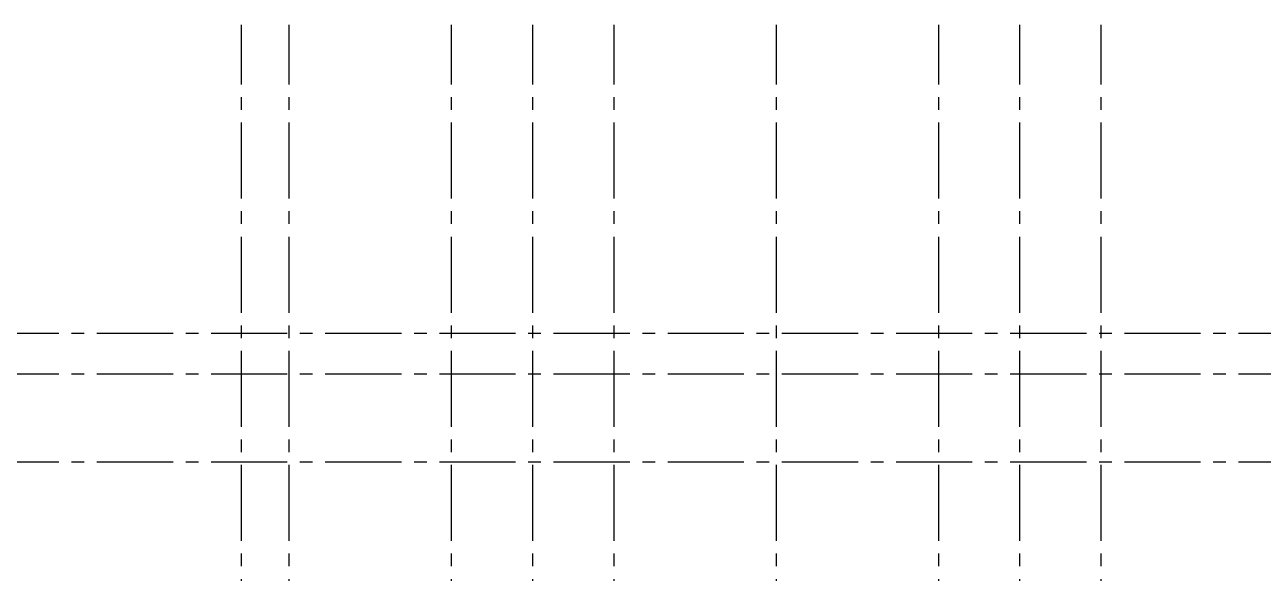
# Model space of a CAD drawing. Extents: x 692141 to 693595, y 1492301 to 1494225.
# Drawn here: x 692447.6 to 692508.6, y 1492560 to 1492587 of the extents above; entities that cross this region are included whole.
import ezdxf

# ---------------------------------------------------------------- set-up
doc = ezdxf.new("R2010")
doc.units = 0
doc.header["$MEASUREMENT"] = 0
doc.linetypes.add('CENTER2', pattern=[1.125, 0.75, -0.125, 0.125, -0.125])
doc.layers.add('Grid', color=8, linetype='CENTER2')

msp = doc.modelspace()

# ---------------------------------------------------------------- linework, layer by layer
at = {"layer": 'Grid', "ltscale": 5}
for p, q in [((692458.257, 1492585.012), (692458.257, 1492587.012)), ((692460.607, 1492585.012), (692460.607, 1492587.012)), ((692468.607, 1492585.012), (692468.607, 1492587.012)), ((692472.607, 1492585.012), (692472.607, 1492587.012)), ((692476.607, 1492585.012), (692476.607, 1492587.012)), ((692484.607, 1492585.012), (692484.607, 1492587.012)), ((692492.607, 1492585.012), (692492.607, 1492587.012)), ((692496.607, 1492585.012), (692496.607, 1492587.012)), ((692500.607, 1492585.012), (692500.607, 1492587.012)), ((692458.257, 1492522.191), (692458.257, 1492585.012)), ((692460.607, 1492522.191), (692460.607, 1492585.012)), ((692468.607, 1492522.191), (692468.607, 1492585.012)), ((692472.607, 1492522.191), (692472.607, 1492585.012)), ((692476.607, 1492522.191), (692476.607, 1492585.012)), ((692484.607, 1492522.191), (692484.607, 1492585.012)), ((692492.607, 1492522.191), (692492.607, 1492585.012)), ((692496.607, 1492522.191), (692496.607, 1492585.012)), ((692500.607, 1492522.191), (692500.607, 1492585.012)), ((692445.505, 1492571.812), (692752.573, 1492571.812)), ((692445.505, 1492569.812), (692752.573, 1492569.812)), ((692445.505, 1492565.462), (692752.591, 1492565.462))]:
    msp.add_line(p, q, dxfattribs=at)

doc.saveas('drawing.dxf')
